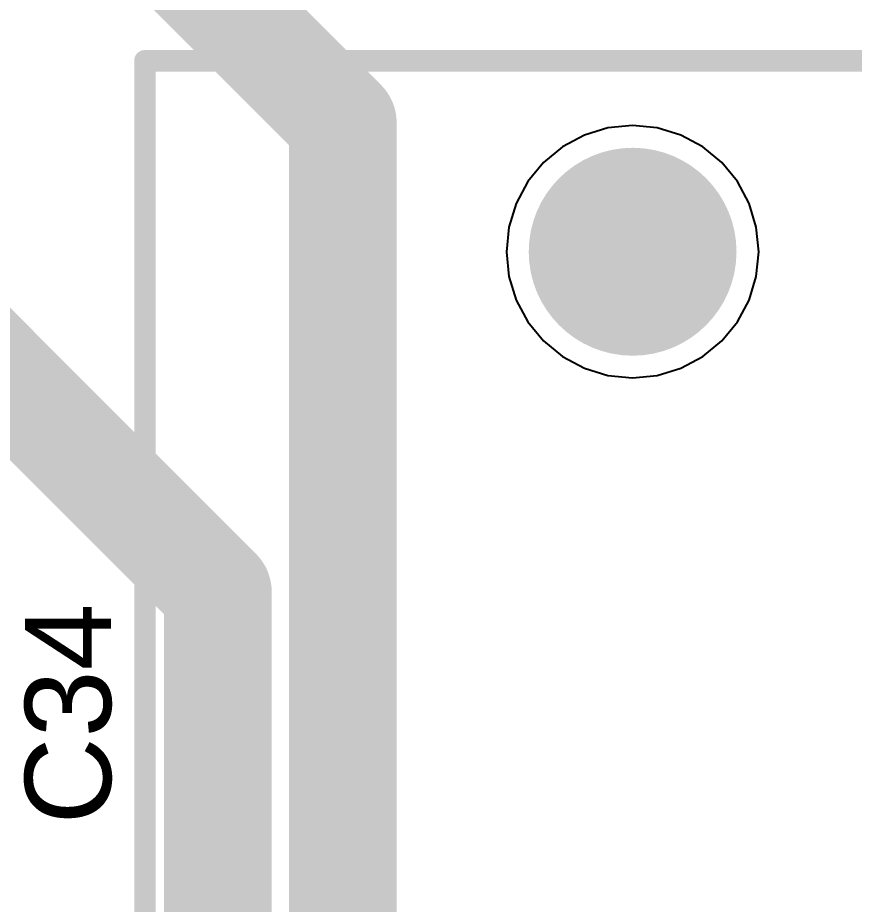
# Model space of a CAD drawing. Header units: inches. Extents: x -0.01 to 3.94, y -0.06 to 4.68.
# Drawn here: x 2.6732 to 3.0616, y 3.6539 to 4.0652 of the extents above; entities that cross this region are included whole.
import ezdxf

# ---------------------------------------------------------------- set-up
doc = ezdxf.new("R2010")
doc.units = ezdxf.units.IN
doc.header["$MEASUREMENT"] = 0
for name, color, linetype in [('Bottom Layer', 5, 'Continuous'), ('Bottom Solder', 6, 'Continuous'), ('Int1 -GND)', 16, 'Continuous'), ('Int2 -PWR)', 76, 'Continuous'), ('Multi-Layer', 9, 'Continuous'), ('Pad Holes', 156, 'Continuous'), ('Top 3D Body', 56, 'Continuous'), ('Top Layer', 1, 'Continuous'), ('Top Overlay', 2, 'Continuous'), ('Top Solder', 216, 'Continuous')]:
    doc.layers.add(name, color=color, linetype=linetype)
doc.styles.add('Arial', font='', dxfattribs={"height": 0.2})
doc.styles.get('Arial').set_extended_font_data('Arial')

# ---------------------------------------------------------------- blocks, each defined once
blk = doc.blocks.new('AAE46D0F_8D2F_4914_8614_C04E242B4758_140')
at = {"layer": 'Bottom Layer'}
h = blk.add_hatch(color=5, dxfattribs=at)
edge = h.paths.add_edge_path()
edge.add_arc((0.21653, -0.23622), 0.04626, 0, 360)
at = {"layer": 'Bottom Solder'}
h = blk.add_hatch(color=6, dxfattribs=at)
edge = h.paths.add_edge_path()
edge.add_arc((0.21653, -0.23622), 0.04823, 0, 360)
at = {"layer": 'Int1 -GND)'}
h = blk.add_hatch(color=7, dxfattribs=at)
edge = h.paths.add_edge_path()
edge.add_arc((0.21653, -0.23622), 0.04626, 0, 360)
at = {"layer": 'Int2 -PWR)'}
h = blk.add_hatch(color=7, dxfattribs=at)
edge = h.paths.add_edge_path()
edge.add_arc((0.21653, -0.23622), 0.04626, 0, 360)
at = {"layer": 'Multi-Layer'}
h = blk.add_hatch(color=9, dxfattribs=at)
edge = h.paths.add_edge_path()
edge.add_arc((0.21653, -0.23622), 0.04626, 0, 360)
at = {"layer": 'Pad Holes'}
h = blk.add_hatch(color=7, dxfattribs=at)
edge = h.paths.add_edge_path()
edge.add_arc((0.21653, -0.23622), 0.03051, 0, 360)
at = {"layer": 'Top Layer'}
h = blk.add_hatch(color=1, dxfattribs=at)
edge = h.paths.add_edge_path()
edge.add_arc((0.21653, -0.23622), 0.04626, 0, 360)
at = {"layer": 'Top Solder'}
h = blk.add_hatch(color=216, dxfattribs=at)
edge = h.paths.add_edge_path()
edge.add_arc((0.21653, -0.23622), 0.04823, 0, 360)
at = {"layer": 'Top 3D Body'}
for points in [[(0.44291, 0.3248, 0.00787, 0.00787, 0), (0.44291, -0.3248, 0.00787, 0.00787, 0)], [(0.44291, -0.3248, 0.00787, 0.00787, 0), (-0.44291, -0.3248, 0.00787, 0.00787, 0)]]:
    blk.add_lwpolyline(points, format="xyseb", dxfattribs=at)
blk.add_lwpolyline([(0.44094, -0.3248, 0.00394, 0.00394, 1), (0.44488, -0.3248, 0.00394, 0.00394, 1)], format="xyseb", close=True, dxfattribs=at)
blk.add_lwpolyline([(0.44094, -0.3248, 0.00394, 0.00394, 1), (0.44488, -0.3248, 0.00394, 0.00394, 1)], format="xyseb", close=True, dxfattribs=at)
at = {"layer": 'Top Overlay'}
for points in [[(0.44291, 0.3248, 0.01, 0.01, 0), (0.44291, -0.3248, 0.01, 0.01, 0)], [(0.44291, -0.3248, 0.01, 0.01, 0), (-0.44252, -0.3248, 0.01, 0.01, 0)]]:
    blk.add_lwpolyline(points, format="xyseb", dxfattribs=at)
blk.add_lwpolyline([(0.44041, -0.3248, 0.005, 0.005, 1), (0.44541, -0.3248, 0.005, 0.005, 1)], format="xyseb", close=True, dxfattribs=at)
blk.add_lwpolyline([(0.44041, -0.3248, 0.005, 0.005, 1), (0.44541, -0.3248, 0.005, 0.005, 1)], format="xyseb", close=True, dxfattribs=at)

msp = doc.modelspace()

# ---------------------------------------------------------------- linework, layer by layer
at = {"layer": 'Int1 -GND)'}
for p, q in [((2.95866, 4.01516), (2.94724, 4.01403)), ((2.97008, 4.01403), (2.95866, 4.01516)), ((2.93626, 4.0107), (2.92614, 4.00529)), ((2.94724, 4.01403), (2.93626, 4.0107)), ((2.98106, 4.0107), (2.97008, 4.01403)), ((2.99119, 4.00529), (2.98106, 4.0107)), ((2.92614, 4.00529), (2.91727, 3.99801)), ((3.00006, 3.99801), (2.99119, 4.00529)), ((2.91727, 3.99801), (2.90999, 3.98914)), ((3.00734, 3.98914), (3.00006, 3.99801)), ((2.90999, 3.98914), (2.90458, 3.97902)), ((3.01275, 3.97902), (3.00734, 3.98914)), ((2.90458, 3.97902), (2.90125, 3.96803)), ((3.01608, 3.96803), (3.01275, 3.97902)), ((2.90125, 3.96803), (2.90012, 3.95661)), ((3.0172, 3.95661), (3.01608, 3.96803)), ((2.90012, 3.95661), (2.90125, 3.94519)), ((3.01608, 3.94519), (3.0172, 3.95661)), ((2.90125, 3.94519), (2.90458, 3.93421)), ((3.01275, 3.93421), (3.01608, 3.94519)), ((2.90458, 3.93421), (2.90999, 3.92409)), ((3.00734, 3.92409), (3.01275, 3.93421)), ((2.90999, 3.92409), (2.91727, 3.91522)), ((3.00006, 3.91522), (3.00734, 3.92409)), ((2.91727, 3.91522), (2.92614, 3.90794)), ((2.99119, 3.90794), (3.00006, 3.91522)), ((2.92614, 3.90794), (2.93626, 3.90253)), ((2.98106, 3.90253), (2.99119, 3.90794)), ((2.93626, 3.90253), (2.94724, 3.8992)), ((2.94724, 3.8992), (2.95866, 3.89807)), ((2.95866, 3.89807), (2.97008, 3.8992)), ((2.97008, 3.8992), (2.98106, 3.90253))]:
    msp.add_line(p, q, dxfattribs=at)
at = {"layer": 'Int2 -PWR)'}
for p, q in [((2.95866, 4.01516), (2.94724, 4.01403)), ((2.97008, 4.01403), (2.95866, 4.01516)), ((2.93626, 4.0107), (2.92614, 4.00529)), ((2.94724, 4.01403), (2.93626, 4.0107)), ((2.98106, 4.0107), (2.97008, 4.01403)), ((2.99119, 4.00529), (2.98106, 4.0107)), ((2.92614, 4.00529), (2.91727, 3.99801)), ((3.00006, 3.99801), (2.99119, 4.00529)), ((2.91727, 3.99801), (2.90999, 3.98914)), ((3.00734, 3.98914), (3.00006, 3.99801)), ((2.90999, 3.98914), (2.90458, 3.97902)), ((3.01275, 3.97902), (3.00734, 3.98914)), ((2.90458, 3.97902), (2.90125, 3.96803)), ((3.01608, 3.96803), (3.01275, 3.97902)), ((2.90125, 3.96803), (2.90012, 3.95661)), ((3.0172, 3.95661), (3.01608, 3.96803)), ((2.90012, 3.95661), (2.90125, 3.94519)), ((3.01608, 3.94519), (3.0172, 3.95661)), ((2.90125, 3.94519), (2.90458, 3.93421)), ((3.01275, 3.93421), (3.01608, 3.94519)), ((2.90458, 3.93421), (2.90999, 3.92409)), ((3.00734, 3.92409), (3.01275, 3.93421)), ((2.90999, 3.92409), (2.91727, 3.91522)), ((3.00006, 3.91522), (3.00734, 3.92409)), ((2.91727, 3.91522), (2.92614, 3.90794)), ((2.99119, 3.90794), (3.00006, 3.91522)), ((2.92614, 3.90794), (2.93626, 3.90253)), ((2.98106, 3.90253), (2.99119, 3.90794)), ((2.93626, 3.90253), (2.94724, 3.8992)), ((2.94724, 3.8992), (2.95866, 3.89807)), ((2.95866, 3.89807), (2.97008, 3.8992)), ((2.97008, 3.8992), (2.98106, 3.90253))]:
    msp.add_line(p, q, dxfattribs=at)
at = {"layer": 'Top Layer'}
for points in [[(2.41142, 4.15354, 0.05, 0.05, 0), (2.76615, 3.79881, 0.05, 0.05, 0)], [(2.68701, 4.15354, 0.05, 0.05, 0), (2.82415, 4.0164, 0.05, 0.05, 0)], [(2.82415, 3.61868, 0.05, 0.05, 0), (2.82415, 4.0164, 0.05, 0.05, 0)], [(2.76615, 3.56459, 0.05, 0.05, 0), (2.76615, 3.79881, 0.05, 0.05, 0)]]:
    msp.add_lwpolyline(points, format="xyseb", dxfattribs=at)
for points in [[(2.81165, 4.0164, 0.025, 0.025, 1), (2.83665, 4.0164, 0.025, 0.025, 1)], [(2.81165, 4.0164, 0.025, 0.025, 1), (2.83665, 4.0164, 0.025, 0.025, 1)], [(2.75365, 3.79881, 0.025, 0.025, 1), (2.77865, 3.79881, 0.025, 0.025, 1)], [(2.75365, 3.79881, 0.025, 0.025, 1), (2.77865, 3.79881, 0.025, 0.025, 1)]]:
    msp.add_lwpolyline(points, format="xyseb", close=True, dxfattribs=at)

# ---------------------------------------------------------------- block references
at = {"rotation": 180}
msp.add_blockref('AAE46D0F_8D2F_4914_8614_C04E242B4758_140', (3.1752, 3.72039), dxfattribs=at)

# ---------------------------------------------------------------- texts
at = {"layer": 'Top Overlay', "style": 'Arial'}
msp.add_text('C34', height=0.04, rotation=90, dxfattribs=at).set_placement((2.71654, 3.69094))

doc.saveas('drawing.dxf')
